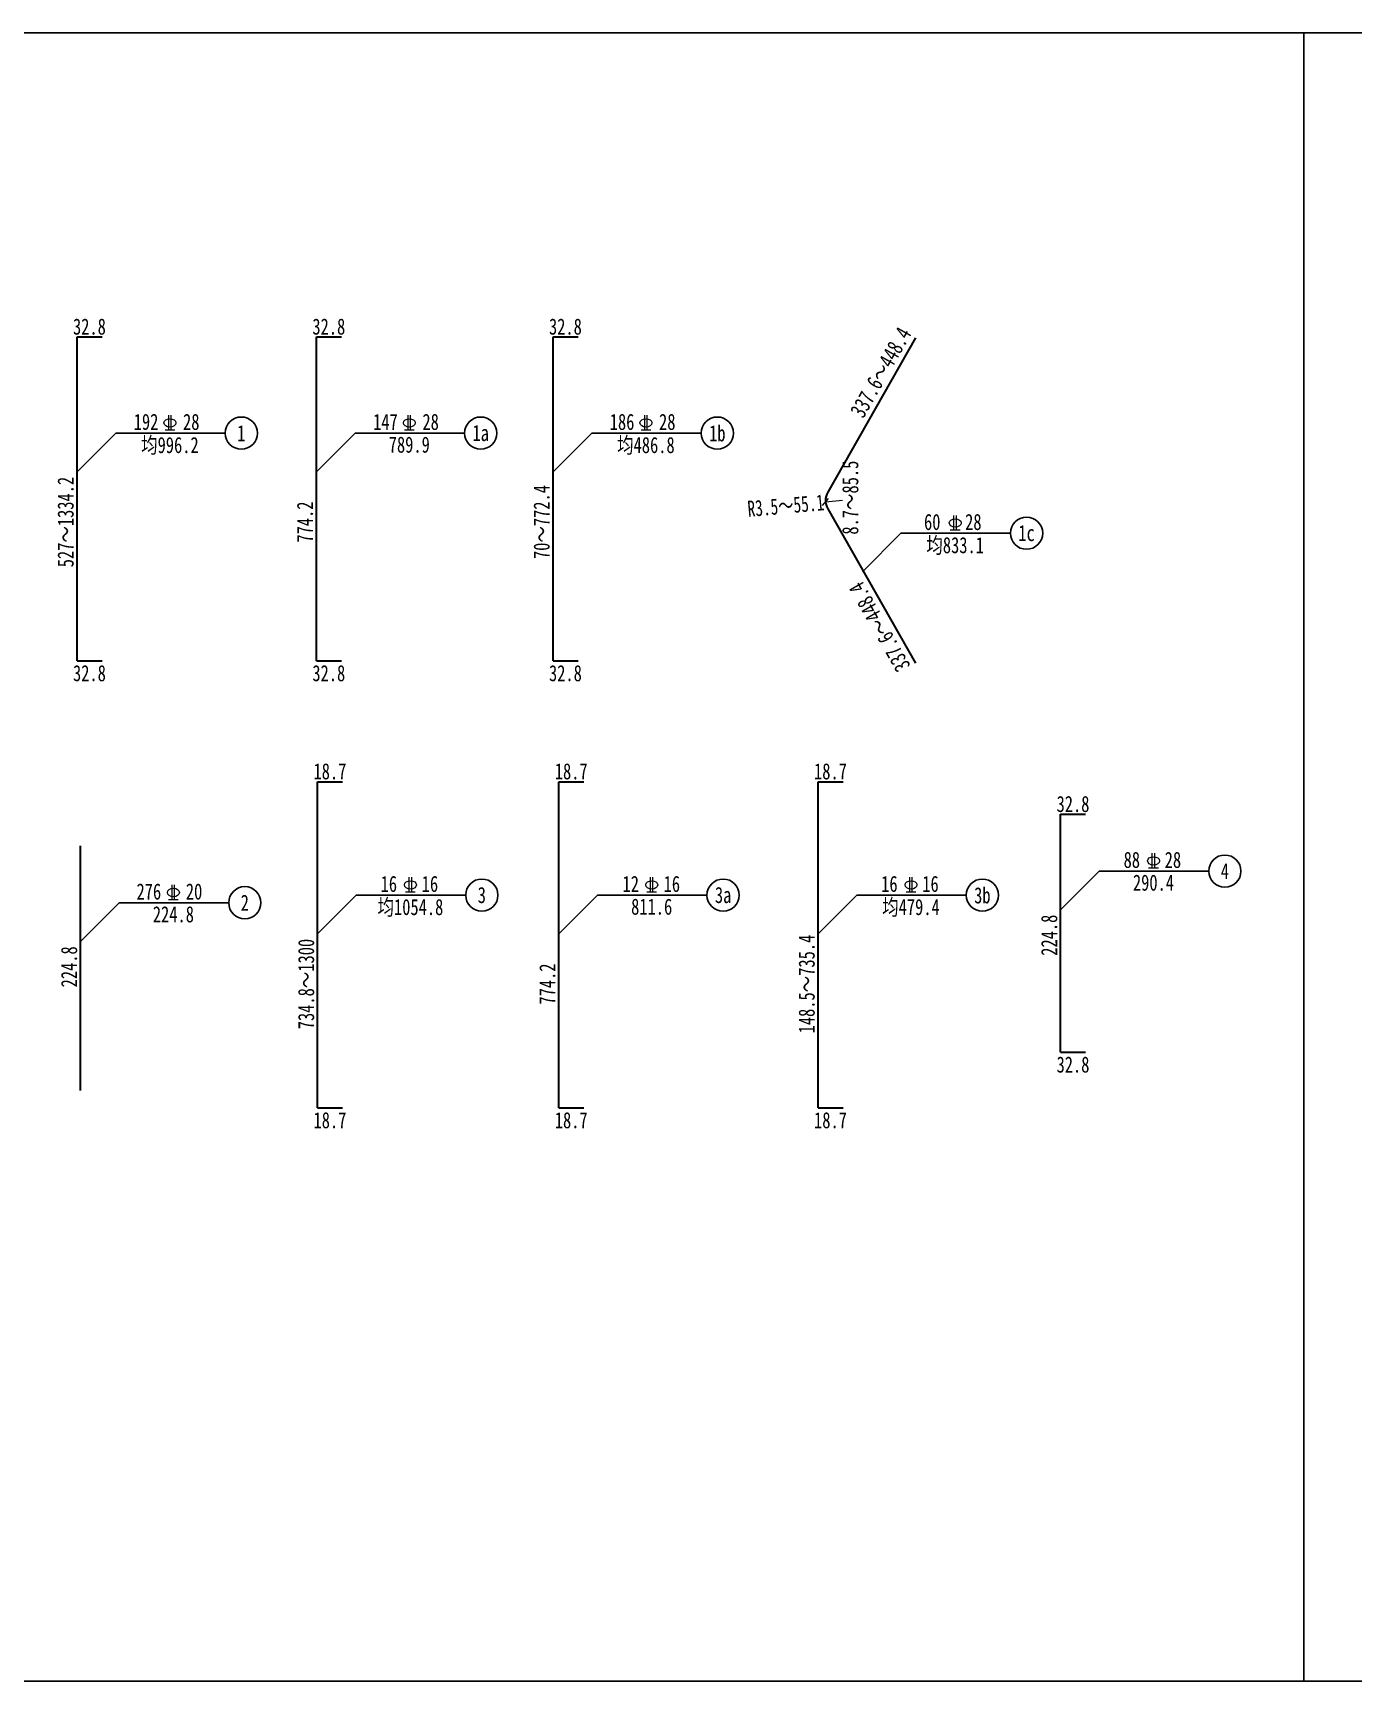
# Model space of a CAD drawing. Header units: millimetres. Extents: x 13990 to 22790, y 4334 to 8354.
# Drawn here: x 19463 to 20633, y 6892 to 8354 of the extents above; entities that cross this region are included whole.
import ezdxf
from ezdxf.enums import TextEntityAlignment as Align

# ---------------------------------------------------------------- set-up
doc = ezdxf.new("R2010")
doc.units = ezdxf.units.MM
doc.layers.get('0').update_dxf_attribs({"lineweight": 15})
doc.layers.get('Defpoints').update_dxf_attribs({"color": 8})
doc.layers.add('钢筋', color=1, linetype='Continuous', lineweight=30)
doc.styles.add('111', font='仿宋_GB2312.TTF', dxfattribs={"width": 0.7})
doc.styles.add('FS', font='', dxfattribs={"width": 0.75})
doc.styles.get('FS').set_extended_font_data('仿宋_GB2312')
doc.dimstyles.new('200', dxfattribs={"dimscale": 0, "dimtxt": 2.5, "dimasz": 1, "dimexe": 1, "dimexo": 1, "dimgap": 0.6, "dimtad": 1, "dimdec": 1, "dimdsep": 46, "dimtxsty": '111', "dimblk": 'OBLIQUE', "dimcen": 0, "dimclrd": 4, "dimclre": 4, "dimclrt": 4, "dimadec": 1, "dimazin": 2, "dimtfac": 1, "dimtdec": 0, "dimtix": 1, "dimtmove": 2, "dimatfit": 3, "dimfxl": 4, "dimfxlon": 1, "dimtolj": 1, "dimlwd": -1, "dimlwe": -1, "dimarcsym": 0})

# ---------------------------------------------------------------- blocks, each defined once
blk = doc.blocks.new('三级钢')
at = {"color": 7, "lineweight": 18}
for p, q in [((-0.2, -1.13), (-0.2, 1.22)), ((0.2, -1.13), (0.2, 1.22)), ((-0.8, -1.13), (0.78, -1.13))]:
    blk.add_line(p, q, dxfattribs=at)
blk.add_ellipse((0, 0), major_axis=(0.966, 0), ratio=0.701732, dxfattribs=at)
blk = doc.blocks.new('gjdy')
at = {"lineweight": 25}
for p, q in [((0, 0), (6, 6)), ((6, 6), (23, 6))]:
    blk.add_line(p, q, dxfattribs=at)
blk.add_circle((25.5, 6), 2.5, dxfattribs=at)
at = {"xscale": 0.9600000000209548, "yscale": 0.9600000000209548, "zscale": 0.9600000000209548}
blk.add_blockref('三级钢', (14.42, 7.59), dxfattribs=at)
blk = doc.blocks.new('_Oblique')
at = {"color": 0, "linetype": 'ByBlock', "lineweight": -2}
blk.add_line((-0.5, -0.5), (0.5, 0.5), dxfattribs=at)
blk = doc.blocks.new('*D9')
at = {"color": 4}
for p in [(20180.7, 7939), (20165.6, 7937.7)]:
    blk.add_line(p, (20165.6, 7937.7), dxfattribs=at)
at = {"layer": 'Defpoints', "color": 0}
for p in [(20165.6, 7937.7), (20180.7, 7939)]:
    blk.add_point(p, dxfattribs=at)
at = {"color": 4, "xscale": 5.714285714285715, "yscale": 5.714285714285715, "zscale": 5.714285714285715, "rotation": 5.136005724224105}
blk.add_blockref('_Oblique', (20165.6, 7937.7), dxfattribs=at)
at = {"color": 4, "insert": (20130.3, 7934.5), "char_height": 14.286, "attachment_point": 5, "rotation": 5.136, "style": '111'}
blk.add_mtext('\\A1;R3.5～55.1', dxfattribs=at)

msp = doc.modelspace()

# ---------------------------------------------------------------- linework, layer by layer
at = {"layer": 'Defpoints'}
for points in [[(18389.94, 8353.76), (20589.94, 8353.76), (20589.94, 6892.05), (18389.94, 6892.05)], [(20589.94, 8353.76), (22789.94, 8353.76), (22789.94, 6892.05), (20589.94, 6892.05)]]:
    msp.add_lwpolyline(points, close=True, dxfattribs=at)
at = {"layer": '钢筋'}
for p, q in [((19501.74, 7796.9), (19501.74, 8084.16)), ((19501.74, 8084.16), (19523.9, 8084.16)), ((19714.06, 7796.9), (19714.06, 8084.16)), ((19714.06, 8084.16), (19736.21, 8084.16)), ((19923.93, 7796.9), (19923.93, 8084.16)), ((19923.93, 8084.16), (19946.08, 8084.16)), ((19501.74, 7796.9), (19523.9, 7796.9)), ((19714.06, 7796.9), (19736.21, 7796.9)), ((19923.93, 7796.9), (19946.08, 7796.9)), ((19715.06, 7400.42), (19715.06, 7689.69)), ((19715.06, 7689.69), (19737.22, 7689.69)), ((19929.05, 7400.42), (19929.05, 7689.69)), ((19929.05, 7689.69), (19951.21, 7689.69)), ((20159.01, 7400.42), (20159.01, 7689.69)), ((20159.01, 7689.69), (20181.16, 7689.69)), ((20374.1, 7449.77), (20374.1, 7660.75)), ((20374.1, 7660.75), (20396.26, 7660.75)), ((19504.82, 7415.69), (19504.82, 7632.69)), ((20374.1, 7449.77), (20396.26, 7449.77)), ((19715.06, 7400.42), (19737.22, 7400.42)), ((19929.05, 7400.42), (19951.21, 7400.42)), ((20159.01, 7400.42), (20181.16, 7400.42))]:
    msp.add_line(p, q, dxfattribs=at)
msp.add_lwpolyline([(20245.26, 8083.31), (20167.52, 7946.48, 0.2642529), (20167.52, 7931.56), (20245.26, 7794.73)], format="xyb", dxfattribs=at)

# ---------------------------------------------------------------- block references
at = {"lineweight": 25, "xscale": 5.712457142857142, "yscale": 5.712457142857142, "zscale": 5.712457142857142}
for p in [(19501.74, 7964.59), (19714.06, 7964.59), (19923.93, 7964.59), (20198.22, 7875.81), (20374.1, 7576.11), (19715.06, 7554.83), (19929.05, 7554.83), (20159.01, 7554.83), (19504.82, 7548.05)]:
    msp.add_blockref('gjdy', p, dxfattribs=at)

# ---------------------------------------------------------------- texts
at = {"lineweight": 25, "style": 'FS', "width": 0.75}
for s, height, p in [('32.8', 14.286, (19512.69, 8093.24)), ('32.8', 14.286, (19725, 8093.24)), ('32.8', 14.286, (19934.87, 8093.24)), ('均996.2', 14.286, (19584.07, 7988.53)), ('1', 14.29, (19647.41, 7998.86)), ('789.9', 14.286, (19796.38, 7988.53)), ('1a', 14.286, (19859.72, 7998.86)), ('均486.8', 14.286, (20006.25, 7988.53)), ('1b', 14.286, (20069.59, 7998.86)), ('均833.1', 14.286, (20280.54, 7899.75)), ('1c', 14.286, (20343.89, 7910.09)), ('32.8', 14.286, (19512.69, 7785.84)), ('32.8', 14.286, (19725, 7785.84)), ('32.8', 14.286, (19934.87, 7785.84)), ('18.7', 14.286, (19726.01, 7698.78)), ('18.7', 14.286, (19940, 7698.78)), ('18.7', 14.286, (20169.96, 7698.78)), ('32.8', 14.286, (20385.05, 7669.84)), ('4', 14.29, (20519.77, 7610.39)), ('290.4', 14.286, (20456.43, 7600.05)), ('2', 14.29, (19650.49, 7582.32)), ('均1054.8', 14.286, (19797.39, 7578.77)), ('3', 14.29, (19860.73, 7589.1)), ('3a', 14.286, (20074.72, 7589.1)), ('均479.4', 14.286, (20241.33, 7578.77)), ('3b', 14.286, (20304.67, 7589.1)), ('224.8', 14.286, (19587.15, 7571.99)), ('811.6', 14.286, (20011.38, 7578.77)), ('32.8', 14.286, (20385.05, 7438.71)), ('18.7', 14.286, (19726.01, 7389.36)), ('18.7', 14.286, (19940, 7389.36)), ('18.7', 14.286, (20169.96, 7389.36))]:
    msp.add_text(s, height=height, dxfattribs=at).set_placement(p, align=Align.MIDDLE)
for s, height, rotation, p in [('337.6～448.4', 14.2857, 60.39555, (20214.57, 8052.74)), ('8.7～85.5', 14.286, 90, (20187.6, 7941.62)), ('527～1334.2', 14.286, 90, (19491.64, 7919.98)), ('70～772.4', 14.286, 90, (19913.83, 7919.98)), ('774.2', 14.286, 90, (19703.96, 7919.98)), ('337.6～448.4', 14.2857, 119.60445, (20213.49, 7827)), ('224.8', 14.286, 90, (20364, 7553.54)), ('224.8', 14.286, 90, (19494.72, 7525.48)), ('734.8～1300', 14.286, 90, (19704.96, 7510.23)), ('148.5～735.4', 14.2857, 90, (20148.91, 7510.23)), ('774.2', 14.286, 90, (19918.95, 7510.23))]:
    msp.add_text(s, height=height, rotation=rotation, dxfattribs=at).set_placement(p, align=Align.MIDDLE)
for s, p in [('192   28', (19551.98, 8001.72)), ('147   28', (19764.3, 8001.72)), ('186   28', (19974.17, 8001.72)), ('60   28', (20252.92, 7912.94)), ('88   28', (20429.94, 7613.25)), ('16   16', (19770.97, 7591.96)), ('12   16', (19985.52, 7591.96)), ('16   16', (20214.92, 7591.96)), ('276   20', (19554.47, 7585.18))]:
    msp.add_text(s, height=14.286, dxfattribs=at).set_placement(p)

# ---------------------------------------------------------------- dimensions: what is measured, and where the dimension line sits
dim = msp.add_radius_dim(center=(20180.65, 7939.02), mpoint=(20165.6, 7937.67), text='R3.5～55.1', dimstyle='200', override={"dimscale": 5.714286, "dimtxsty": '111', "dimblk": 'Oblique'})
dim.commit()
dim.dimension.update_dxf_attribs({"geometry": '*D9', "text_midpoint": (20130.27, 7934.49), "dimtype": 164})

doc.saveas('drawing.dxf')
